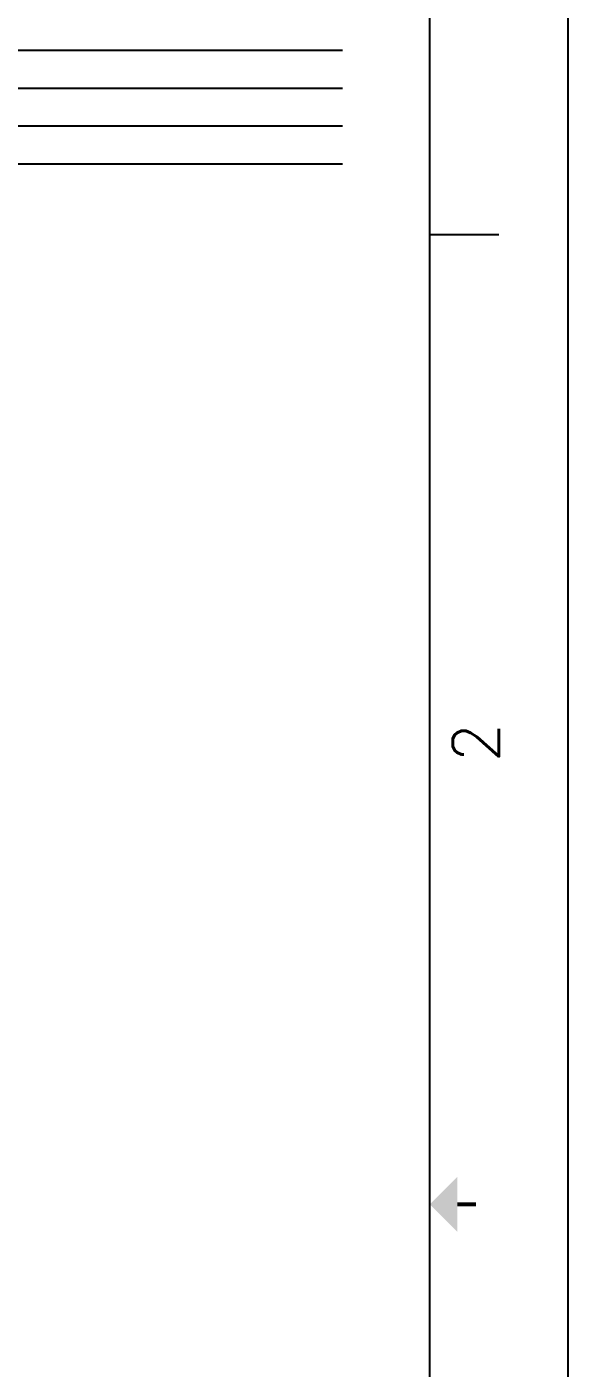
# Model space of a CAD drawing. Extents: x 1 to 170, y -32 to 186.
# Drawn here: x 139.7 to 170.1, y 68 to 143.3 of the extents above; entities that cross this region are included whole.
import ezdxf
from ezdxf.enums import TextEntityAlignment as Align

# ---------------------------------------------------------------- set-up
doc = ezdxf.new("R2010")
doc.units = 0
doc.header["$MEASUREMENT"] = 0
for name, color, linetype in [('RED_18AWG', 1, 'Continuous'), ('Title Block', 7, 'Continuous'), ('Viewport', 7, 'Continuous')]:
    doc.layers.add(name, color=color, linetype=linetype)
doc.styles.add('Roman', font='romans')

# ---------------------------------------------------------------- blocks, each defined once
blk = doc.blocks.new('ANSI_border_C')
blk.add_line((14.25, 0.75), (20.5, 0.75))
at = {"layer": 'Title Block'}
for p, q in [((0.5, 0.75), (20.5, 0.75)), ((15.75, 0.375), (15.75, 0.75)), ((0, 0), (21, 0))]:
    blk.add_line(p, q, dxfattribs=at)
at = {"layer": 'Title Block', "const_width": 0.02}
blk.add_lwpolyline([(10.5, 0.5), (10.5, 0.6)], dxfattribs=at)
at = {"layer": 'Title Block'}
blk.add_solid([(10.35, 0.6), (10.65, 0.6), (10.5, 0.75)], dxfattribs=at)
at = {"layer": 'Title Block', "style": 'Roman'}
blk.add_text('2', height=0.25, dxfattribs=at).set_placement((13, 0.5), align=Align.MIDDLE_CENTER)
blk = doc.blocks.new('JIC_border_C')
at = {"xscale": 10.36509338838034, "yscale": 10.36509338838034, "zscale": 10.36509338838034, "rotation": 90}
blk.add_blockref('ANSI_border_C', (170.059, -31.634), dxfattribs=at)

msp = doc.modelspace()

# ---------------------------------------------------------------- linework, layer by layer
at = {"layer": 'RED_18AWG'}
for p, q in [((138.384, 141.97), (157.381, 141.97)), ((138.384, 139.845), (157.381, 139.845)), ((138.384, 137.72), (157.381, 137.72)), ((138.384, 135.595), (157.381, 135.595))]:
    msp.add_line(p, q, dxfattribs=at)

# ---------------------------------------------------------------- block references
at = {"layer": 'Viewport'}
msp.add_blockref('JIC_border_C', (0, 0), dxfattribs=at)

doc.saveas('drawing.dxf')
